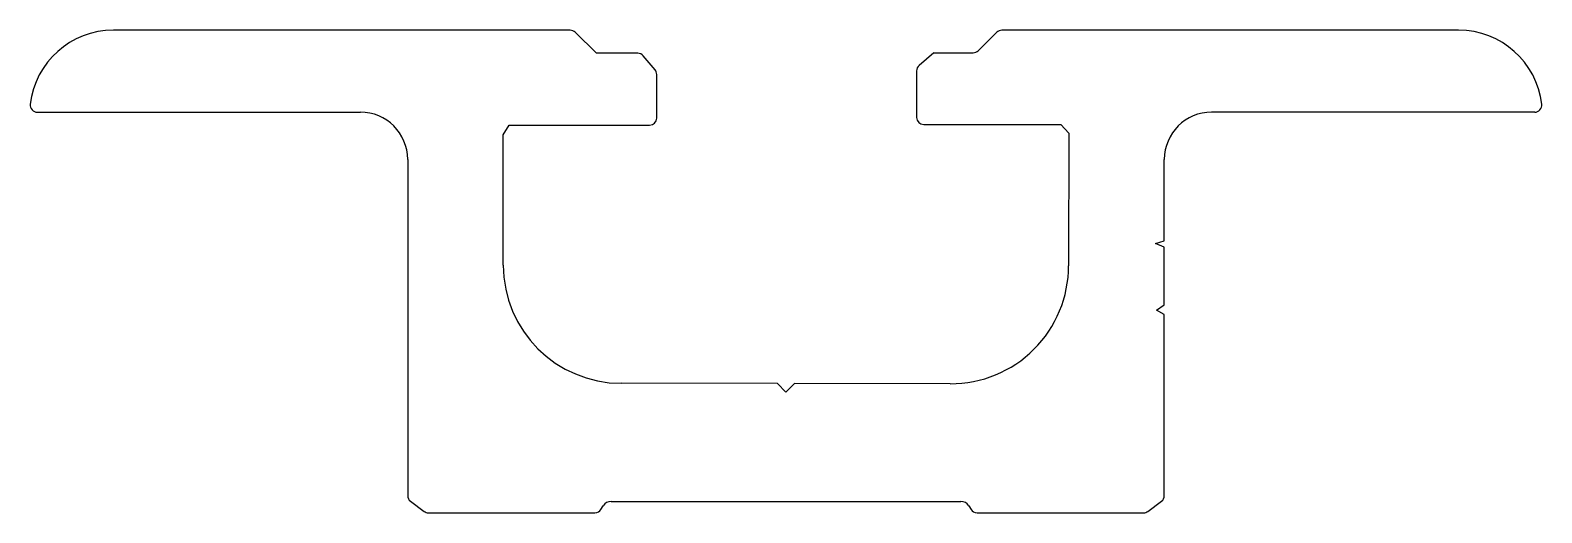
# Model space of a CAD drawing. Extents: x 370.4 to 434.4, y 776 to 796.4.
import ezdxf

# ---------------------------------------------------------------- set-up
doc = ezdxf.new("R2010")
doc.units = 0
doc.layers.add('KOTI', color=7, linetype='CONTINUOUS')

msp = doc.modelspace()

# ---------------------------------------------------------------- linework, layer by layer
at = {"layer": 'KOTI'}
for p, q in [((393.259, 796.389), (373.929, 796.389)), ((430.86, 796.389), (411.526, 796.389)), ((394.377, 795.412), (393.47, 796.303)), ((411.315, 796.302), (410.527, 795.52)), ((396.122, 795.412), (394.377, 795.412)), ((396.853, 794.711), (396.351, 795.306)), ((408.649, 795.433), (408.027, 794.893)), ((408.649, 795.433), (410.315, 795.433)), ((396.924, 792.669), (396.924, 794.518)), ((407.923, 794.667), (407.923, 792.695)), ((370.711, 792.918), (384.385, 792.918)), ((434.078, 792.918), (420.404, 792.918)), ((390.432, 791.964), (390.681, 792.369)), ((390.432, 786.434), (390.432, 791.964)), ((390.681, 792.369), (396.624, 792.369)), ((408.223, 792.395), (414.031, 792.395)), ((414.031, 792.395), (414.359, 792.034)), ((414.359, 792.034), (414.355, 786.411)), ((386.385, 790.918), (386.385, 776.682)), ((418.404, 787.462), (418.404, 790.918)), ((418.037, 787.35), (418.404, 787.462)), ((418.404, 787.206), (418.037, 787.35)), ((418.404, 784.751), (418.404, 787.206)), ((418.077, 784.526), (418.404, 784.751)), ((418.404, 784.352), (418.077, 784.526)), ((418.404, 776.682), (418.404, 784.352)), ((402.04, 781.424), (395.425, 781.434)), ((402.394, 781.056), (402.04, 781.424)), ((402.748, 781.423), (402.394, 781.056)), ((409.348, 781.414), (402.748, 781.423)), ((386.504, 776.443), (387.077, 776.011)), ((387.257, 775.95), (394.307, 775.95)), ((394.562, 776.092), (394.658, 776.245)), ((394.997, 776.434), (402.394, 776.434)), ((402.394, 776.434), (409.792, 776.434)), ((410.131, 776.245), (410.227, 776.092)), ((410.481, 775.95), (417.532, 775.95)), ((417.712, 776.011), (418.285, 776.443))]:
    msp.add_line(p, q, dxfattribs=at)
for centre, radius, start, end in [((373.929, 792.85), 3.539, 90, 173.4813), ((393.259, 796.089), 0.3, 45.51959, 90), ((411.526, 796.089), 0.3, 90, 134.7771), ((430.86, 792.85), 3.539, 6.5187, 90), ((396.122, 795.112), 0.3, 40.15354, 90), ((410.315, 795.733), 0.3, 270, 314.7771), ((396.624, 794.518), 0.3, 0, 40.15354), ((408.223, 794.667), 0.3, 130.93706, 180), ((370.711, 793.218), 0.3, 173.4813, 270), ((434.078, 793.218), 0.3, 270, 6.5187), ((384.385, 790.918), 2, 0, 90), ((396.624, 792.669), 0.3, 270, 0), ((408.223, 792.695), 0.3, 180, 270), ((420.404, 790.918), 2, 90, 180), ((395.432, 786.434), 5, 180, 269.91933), ((409.355, 786.414), 5, 269.91933, 359.96439), ((386.685, 776.682), 0.3, 180, 232.96871), ((418.104, 776.682), 0.3, 307.03129, 360), ((387.258, 776.25), 0.3, 232.96871, 269.93692), ((394.307, 776.25), 0.3, 270, 328.12364), ((394.997, 776.034), 0.4, 90, 148.12364), ((409.792, 776.034), 0.4, 31.87636, 90), ((410.481, 776.25), 0.3, 211.87636, 270), ((417.531, 776.25), 0.3, 270.06308, 307.03129)]:
    msp.add_arc(centre, radius, start, end, dxfattribs=at)

doc.saveas('drawing.dxf')
